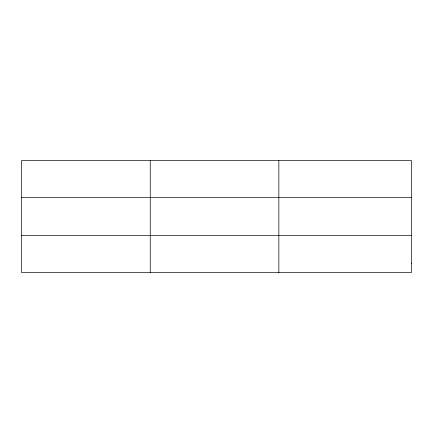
<?xml version="1.0" encoding="UTF-8"?>
<svg xmlns="http://www.w3.org/2000/svg" width="433" height="433" viewBox="0 0 433 433"><rect width="100%" height="100%" fill="white"/><g stroke="black" fill="none" stroke-linecap="round" stroke-linejoin="round"><path stroke-width="0.65" d="M150.251 272.595L150.251 160.405M278.852 272.595L278.852 160.405M21.65 197.426L411.35 197.426M21.65 235.574L411.35 235.574M411.35 263.34L411.35 272.595L21.65 272.595L21.65 160.405L411.35 160.405L411.35 263.34"/></g></svg>
